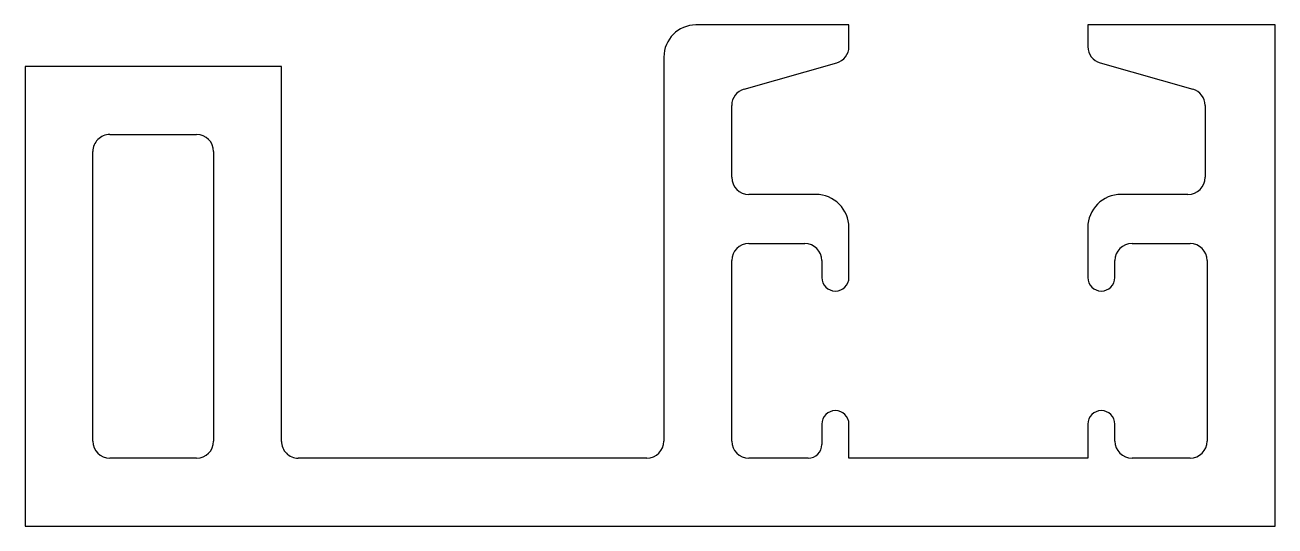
# Model space of a CAD drawing. Extents: x -0.4 to 58.1, y 37.8 to 61.3.
import ezdxf

# ---------------------------------------------------------------- set-up
doc = ezdxf.new("R2010")
doc.units = 0
doc.layers.get('0').update_dxf_attribs({"linetype": 'CONTINUOUS'})

msp = doc.modelspace()

# ---------------------------------------------------------------- linework, layer by layer
for p, q in [((38.128, 61.267), (30.966, 61.267)), ((38.128, 60.257), (38.128, 61.267)), ((58.068, 61.267), (49.308, 61.267)), ((49.308, 61.267), (49.308, 60.257)), ((58.068, 37.817), (58.068, 61.267)), ((29.468, 59.768), (29.468, 41.792)), ((11.568, 59.317), (-0.432, 59.317)), ((-0.432, 59.317), (-0.432, 37.817)), ((11.568, 41.78), (11.568, 59.317)), ((33.217, 58.265), (37.554, 59.497)), ((49.882, 59.497), (54.219, 58.265)), ((32.643, 54.139), (32.643, 57.505)), ((54.793, 57.505), (54.793, 54.139)), ((3.536, 56.142), (7.599, 56.142)), ((2.743, 41.786), (2.743, 55.348)), ((8.393, 55.348), (8.393, 41.786)), ((36.569, 53.339), (33.443, 53.339)), ((53.993, 53.339), (50.866, 53.339)), ((38.129, 49.451), (38.129, 51.779)), ((49.306, 51.779), (49.306, 49.451)), ((33.443, 51.039), (36.059, 51.039)), ((51.376, 51.039), (54.093, 51.039)), ((32.643, 41.793), (32.643, 50.239)), ((36.859, 50.239), (36.859, 49.451)), ((50.576, 49.451), (50.576, 50.239)), ((54.893, 50.239), (54.893, 41.793)), ((36.859, 42.581), (36.859, 41.628)), ((38.129, 40.993), (38.129, 42.581)), ((49.306, 42.581), (49.306, 40.993)), ((50.576, 41.793), (50.576, 42.581)), ((7.599, 40.992), (3.536, 40.992)), ((28.668, 40.992), (12.356, 40.992)), ((36.224, 40.993), (33.443, 40.993)), ((49.306, 40.993), (38.129, 40.993)), ((54.093, 40.993), (51.376, 40.993)), ((-0.432, 37.817), (58.068, 37.817))]:
    msp.add_line(p, q)
for centre, radius, start, end in [((30.966, 59.768), 1.499, 90, 180), ((37.338, 60.257), 0.79, 285.86379, 0), ((50.098, 60.257), 0.79, 180, 254.13621), ((33.433, 57.505), 0.79, 105.86379, 180), ((54.003, 57.505), 0.79, 360, 74.13621), ((3.536, 55.348), 0.794, 90, 180.03211), ((7.599, 55.348), 0.794, 0, 90), ((33.443, 54.139), 0.8, 180, 270), ((53.993, 54.139), 0.8, 270, 0), ((36.569, 51.779), 1.56, 0.00292, 90), ((50.866, 51.779), 1.56, 90, 180), ((33.443, 50.239), 0.8, 90, 180), ((36.059, 50.239), 0.8, 0.00292, 90), ((51.376, 50.239), 0.8, 90, 180), ((54.093, 50.239), 0.8, 360, 90), ((37.494, 49.451), 0.635, 180.00292, 0.00292), ((49.941, 49.451), 0.635, 180, 360), ((37.494, 42.581), 0.635, 0.00292, 179.99708), ((49.941, 42.581), 0.635, 0, 179.99972), ((3.536, 41.786), 0.794, 180, 270), ((7.599, 41.786), 0.794, 270, 0), ((12.355, 41.78), 0.787, 180, 270.06376), ((28.668, 41.792), 0.8, 270, 0), ((33.443, 41.793), 0.8, 180, 270), ((36.224, 41.628), 0.635, 270, 359.99708), ((51.376, 41.793), 0.8, 180, 270), ((54.093, 41.793), 0.8, 270, 360)]:
    msp.add_arc(centre, radius, start, end)

doc.saveas('drawing.dxf')
